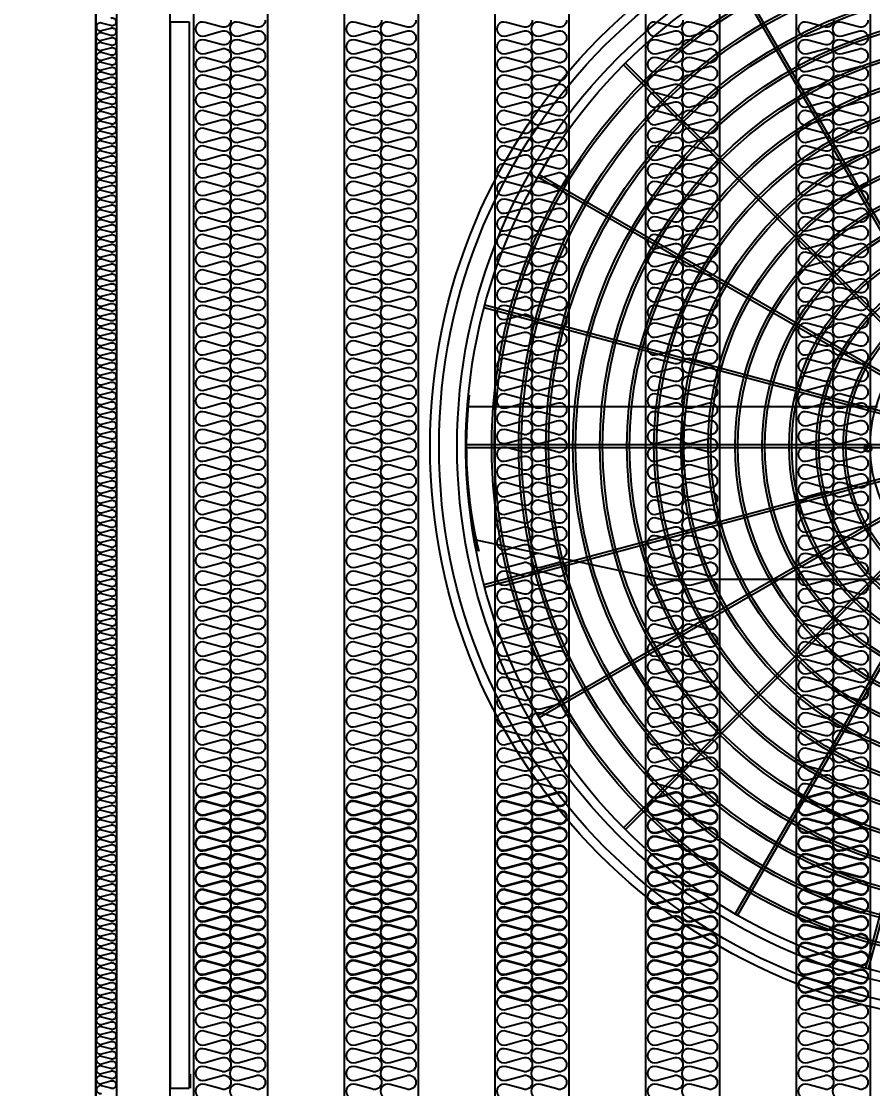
# Model space of a CAD drawing. Header units: millimetres. Extents: x 2113 to 34376, y 2901 to 25715.
# Drawn here: x 5467 to 7194, y 11337 to 13500 of the extents above; entities that cross this region are included whole.
import ezdxf

# ---------------------------------------------------------------- set-up
doc = ezdxf.new("R2010")
doc.units = ezdxf.units.MM
doc.linetypes.add('HIDDEN', pattern=[0.375, 0.25, -0.125])
for name, color, linetype in [('LINE', 7, 'Continuous'), ('SMS', 220, 'Continuous'), ('냉각탑', 4, 'Continuous'), ('냉각탑_dim', 1, 'Continuous')]:
    doc.layers.add(name, color=color, linetype=linetype)
doc.styles.add('HY울릉도L', font='')
doc.styles.get('HY울릉도L').set_extended_font_data('HY울릉도L')
doc.dimstyles.new('성지DIM', dxfattribs={"dimtxt": 3.5, "dimasz": 3, "dimexe": 1, "dimexo": 2.5, "dimgap": 2, "dimtad": 1, "dimdec": 0, "dimzin": 3, "dimdsep": 46, "dimtxsty": 'HY울릉도L', "dimblk": 'ARCHTICK', "dimcen": -2, "dimclrd": 256, "dimclre": 256, "dimclrt": 7, "dimadec": 0, "dimazin": 0, "dimtfac": 1, "dimtdec": 0, "dimtofl": 0, "dimtmove": 0, "dimatfit": 3, "dimfxl": 1, "dimtolj": 1, "dimtzin": 0, "dimlwe": -1, "dimarcsym": 0})

# ---------------------------------------------------------------- blocks, each defined once
blk = doc.blocks.new('_ArchTick')
at = {"color": 0, "linetype": 'ByBlock', "const_width": 0.15}
blk.add_lwpolyline([(-0.5, -0.5), (0.5, 0.5)], dxfattribs=at)
blk = doc.blocks.new('*D477')
at = {"layer": 'Defpoints', "color": 0, "transparency": 16777216}
for p in [(4961.3, 14466.8), (5618.5, 14466.8), (5618.5, 10866.8)]:
    blk.add_point(p, dxfattribs=at)
at = {"layer": '냉각탑_dim', "transparency": 16777216}
for p, q in [((5518.5, 14466.8), (4921.3, 14466.8)), ((5518.5, 10866.8), (4921.3, 10866.8))]:
    blk.add_line(p, q, dxfattribs=at)
at = {"layer": '냉각탑_dim', "lineweight": -2, "transparency": 16777216}
blk.add_line((4961.3, 10866.8), (4961.3, 14466.8), dxfattribs=at)
at = {"layer": '냉각탑_dim', "lineweight": -2, "transparency": 16777216, "xscale": 120, "yscale": 120, "zscale": 120}
for p, rotation in [((4961.3, 14466.8), 90), ((4961.3, 10866.8), 270)]:
    blk.add_blockref('_ArchTick', p, dxfattribs=dict(at, rotation=rotation))
at = {"layer": '냉각탑_dim', "color": 7, "transparency": 16777216, "insert": (4811.3, 12666.8), "char_height": 140, "attachment_point": 5, "rotation": 90, "style": 'HY울릉도L'}
blk.add_mtext('\\A1;3600', dxfattribs=at)
blk = doc.blocks.new('A$C1FB73ED1')
for p, q in [((1245.9, 1333), (677.4, 2317.7)), ((1251.1, 1336), (682.6, 2320.7)), ((1233.4, 1322.4), (429.4, 2126.4)), ((1237.6, 1326.6), (433.6, 2130.6)), ((1224, 1308.9), (239.3, 1877.4)), ((1227, 1314.1), (242.3, 1882.6)), ((1218.4, 1293.4), (120.1, 1587.7)), ((1220, 1299.2), (121.7, 1593.5)), ((1217.1, 1283), (80, 1283)), ((1217.1, 1277), (80, 1277)), ((1218.4, 1266.6), (120.1, 972.3)), ((1220, 1260.8), (121.7, 966.5)), ((1224, 1251.1), (239.3, 682.6)), ((1227, 1245.9), (242.3, 677.4)), ((1233.4, 1237.6), (429.4, 433.6)), ((1237.6, 1233.4), (433.6, 429.4)), ((1245.9, 1227), (677.4, 242.3)), ((1251.1, 1224), (682.6, 239.3)), ((1260.8, 1220), (966.5, 121.7)), ((1266.6, 1218.4), (972.3, 120.1))]:
    blk.add_line(p, q)
for radius in [1280, 1260, 1220, 1200]:
    blk.add_circle((1280, 1280), radius)
at = {"ltscale": 5}
for radius in [1143, 1137, 1083, 1077, 1023, 1017, 963, 957, 903, 897, 843, 837, 783, 777, 723, 717, 663, 657, 603, 597, 543, 537, 483, 477, 423, 417, 363, 357, 303]:
    blk.add_circle((1280, 1280), radius, dxfattribs=at)
at = {"layer": 'LINE', "color": 7}
for p, q in [((84.4, 1368.2), (993, 1368.2)), ((84.4, 1368.2), (993, 1368.2)), ((508.5, 985.2), (102.5, 1071.5)), ((508.5, 985.2), (1010, 985.2)), ((508.5, 985.2), (1010, 985.2))]:
    blk.add_line(p, q, dxfattribs=at)
blk.add_lwpolyline([(965.6, 1272.3), (972.1, 1268.5), (978.6, 1272.3), (978.6, 1279.8), (972.1, 1283.5), (965.6, 1279.8)], close=True, dxfattribs=at)
blk.add_lwpolyline([(965.6, 1272.3), (972.1, 1268.5), (978.6, 1272.3), (978.6, 1279.8), (972.1, 1283.5), (965.6, 1279.8)], close=True, dxfattribs=at)
blk.add_lwpolyline([(965.6, 1272.3), (972.1, 1268.5), (978.6, 1272.3), (978.6, 1279.8), (972.1, 1283.5), (965.6, 1279.8)], close=True, dxfattribs=at)
blk.add_lwpolyline([(965.6, 1272.3), (972.1, 1268.5), (978.6, 1272.3), (978.6, 1279.8), (972.1, 1283.5), (965.6, 1279.8)], close=True, dxfattribs=at)
blk.add_circle((972.1, 1276), 8.5, dxfattribs=at)
blk.add_circle((972.1, 1276), 8.5, dxfattribs=at)
blk.add_circle((972.1, 1276), 8.5, dxfattribs=at)
blk.add_circle((972.1, 1276), 8.5, dxfattribs=at)
for radius, start, end in [(1000, 173.5007, 193.4595), (998, 173.4876, 193.487)]:
    blk.add_arc((1078.5, 1280), radius, start, end, dxfattribs=at)
blk = doc.blocks.new('SP전면')
at = {"color": 7}
for p, q in [((31549.2, -80510.4), (31549.2, -83988.4)), ((31699.2, -80510.4), (31699.2, -83988.4))]:
    blk.add_line(p, q, dxfattribs=at)
at = {"layer": 'SMS', "color": 5}
for points in [[(31625.1, -81432.6, -0.524856), (31605.6, -81446.1), (31572.7, -81437.2, 1.449198), (31572.7, -81464), (31605.6, -81455.1, -0.524856), (31625.1, -81468.6, -0.524856), (31605.6, -81482), (31572.7, -81473.1, 1.449198), (31572.7, -81499.9), (31605.6, -81491, -0.524856), (31625.1, -81504.5, -0.524856), (31605.6, -81517.9), (31572.7, -81509, 1.449198), (31572.7, -81535.9), (31605.6, -81526.9, -0.524856), (31625.1, -81540.4, -0.524856), (31605.6, -81553.8), (31572.7, -81544.9, 1.449198), (31572.7, -81571.8), (31605.6, -81562.9, -0.524856), (31625.1, -81576.3, -0.524856), (31605.6, -81589.7), (31572.7, -81580.8, 1.449198), (31572.7, -81607.7), (31605.6, -81598.8, -0.524856), (31625.1, -81612.2, -0.524856), (31605.6, -81625.6), (31572.7, -81616.7, 1.449198), (31572.7, -81643.6), (31605.6, -81634.7, -0.524856), (31625.1, -81648.1, -0.524856), (31605.6, -81661.5), (31572.7, -81652.6, 1.449198), (31572.7, -81679.5), (31605.6, -81670.6, -0.524856), (31625.1, -81684, -0.524856), (31605.6, -81697.4), (31572.7, -81688.5, 1.449198), (31572.7, -81715.4), (31605.6, -81706.5, -0.524856), (31625.1, -81719.9, -0.524856), (31605.6, -81733.4), (31572.7, -81724.5, 1.449198), (31572.7, -81751.3), (31605.6, -81742.4, -0.524856), (31625.1, -81755.8, -0.524856), (31605.6, -81769.3), (31572.7, -81760.4, 1.449198), (31572.7, -81787.2), (31605.6, -81778.3, -0.524856), (31625.1, -81791.7, -0.524856), (31605.6, -81805.2), (31572.7, -81796.3, 1.449198), (31572.7, -81823.1), (31605.6, -81814.2, -0.524856), (31625.1, -81827.7, -0.524856), (31605.6, -81841.1), (31572.7, -81832.2, 1.449198), (31572.7, -81859), (31605.6, -81850.1, -0.524856), (31625.1, -81863.6, -0.524856), (31605.6, -81877), (31572.7, -81868.1, 1.449198), (31572.7, -81895), (31605.6, -81886, -0.524856), (31625.1, -81899.5, -0.524856), (31605.6, -81912.9), (31572.7, -81904, 1.449198), (31572.7, -81930.9), (31605.6, -81922, -0.524856), (31625.1, -81935.4, -0.524856), (31605.6, -81948.8), (31572.7, -81939.9, 1.449198), (31572.7, -81966.8), (31605.6, -81957.9, -0.524856), (31625.1, -81971.3, -0.524856), (31605.6, -81984.7), (31572.7, -81975.8, 1.449198), (31572.7, -82002.7), (31605.6, -81993.8, -0.524856), (31625.1, -82007.2, -0.524856), (31605.6, -82020.6), (31572.7, -82011.7, 1.449198), (31572.7, -82038.6), (31605.6, -82029.7, -0.524856), (31625.1, -82043.1, -0.524856), (31605.6, -82056.5), (31572.7, -82047.6, 1.449198), (31572.7, -82074.5), (31605.6, -82065.6, -0.524856), (31625.1, -82079, -0.524856), (31605.6, -82092.5), (31572.7, -82083.6, 1.449198), (31572.7, -82110.4), (31605.6, -82101.5, -0.524856), (31625.1, -82114.9, -0.524856), (31605.6, -82128.4), (31572.7, -82119.5, 1.449198), (31572.7, -82146.3), (31605.6, -82137.4, -0.524856), (31625.1, -82150.8, -0.524856), (31605.6, -82164.3), (31572.7, -82155.4, 1.449198), (31572.7, -82182.2), (31605.6, -82173.3, -0.524856), (31625.1, -82186.8, -0.524856), (31605.6, -82200.2), (31572.7, -82191.3, 1.449198), (31572.7, -82218.1), (31605.6, -82209.2, -0.524856), (31625.1, -82222.7, -0.524856), (31605.6, -82236.1), (31572.7, -82227.2, 1.449198), (31572.7, -82254.1), (31605.6, -82245.1, -0.524856), (31625.1, -82258.6, -0.524856), (31605.6, -82272), (31572.7, -82263.1, 1.449198), (31572.7, -82290), (31605.6, -82281.1, -0.524856), (31625.1, -82294.5, -0.524856), (31605.6, -82307.9), (31572.7, -82299, 1.449198), (31572.7, -82325.9), (31605.6, -82317, -0.524856), (31625.1, -82330.4, -0.524856), (31605.6, -82343.8), (31572.7, -82334.9, 1.449198), (31572.7, -82361.8), (31605.6, -82352.9, -0.524856), (31625.1, -82366.3, -0.417249), (31610.6, -82380.7)], [(31694.7, -81432.6, -0.524856), (31675.2, -81446.1), (31642.3, -81437.2, 1.449198), (31642.3, -81464), (31675.2, -81455.1, -0.524856), (31694.7, -81468.6, -0.524856), (31675.2, -81482), (31642.3, -81473.1, 1.449198), (31642.3, -81499.9), (31675.2, -81491, -0.524856), (31694.7, -81504.5, -0.524856), (31675.2, -81517.9), (31642.3, -81509, 1.449198), (31642.3, -81535.9), (31675.2, -81526.9, -0.524856), (31694.7, -81540.4, -0.524856), (31675.2, -81553.8), (31642.3, -81544.9, 1.449198), (31642.3, -81571.8), (31675.2, -81562.9, -0.524856), (31694.7, -81576.3, -0.524856), (31675.2, -81589.7), (31642.3, -81580.8, 1.449198), (31642.3, -81607.7), (31675.2, -81598.8, -0.524856), (31694.7, -81612.2, -0.524856), (31675.2, -81625.6), (31642.3, -81616.7, 1.449198), (31642.3, -81643.6), (31675.2, -81634.7, -0.524856), (31694.7, -81648.1, -0.524856), (31675.2, -81661.5), (31642.3, -81652.6, 1.449198), (31642.3, -81679.5), (31675.2, -81670.6, -0.524856), (31694.7, -81684, -0.524856), (31675.2, -81697.4), (31642.3, -81688.5, 1.449198), (31642.3, -81715.4), (31675.2, -81706.5, -0.524856), (31694.7, -81719.9, -0.524856), (31675.2, -81733.4), (31642.3, -81724.5, 1.449198), (31642.3, -81751.3), (31675.2, -81742.4, -0.524856), (31694.7, -81755.8, -0.524856), (31675.2, -81769.3), (31642.3, -81760.4, 1.449198), (31642.3, -81787.2), (31675.2, -81778.3, -0.524856), (31694.7, -81791.7, -0.524856), (31675.2, -81805.2), (31642.3, -81796.3, 1.449198), (31642.3, -81823.1), (31675.2, -81814.2, -0.524856), (31694.7, -81827.7, -0.524856), (31675.2, -81841.1), (31642.3, -81832.2, 1.449198), (31642.3, -81859), (31675.2, -81850.1, -0.524856), (31694.7, -81863.6, -0.524856), (31675.2, -81877), (31642.3, -81868.1, 1.449198), (31642.3, -81895), (31675.2, -81886, -0.524856), (31694.7, -81899.5, -0.524856), (31675.2, -81912.9), (31642.3, -81904, 1.449198), (31642.3, -81930.9), (31675.2, -81922, -0.524856), (31694.7, -81935.4, -0.524856), (31675.2, -81948.8), (31642.3, -81939.9, 1.449198), (31642.3, -81966.8), (31675.2, -81957.9, -0.524856), (31694.7, -81971.3, -0.524856), (31675.2, -81984.7), (31642.3, -81975.8, 1.449198), (31642.3, -82002.7), (31675.2, -81993.8, -0.524856), (31694.7, -82007.2, -0.524856), (31675.2, -82020.6), (31642.3, -82011.7, 1.449198), (31642.3, -82038.6), (31675.2, -82029.7, -0.524856), (31694.7, -82043.1, -0.524856), (31675.2, -82056.5), (31642.3, -82047.6, 1.449198), (31642.3, -82074.5), (31675.2, -82065.6, -0.524856), (31694.7, -82079, -0.524856), (31675.2, -82092.5), (31642.3, -82083.6, 1.449198), (31642.3, -82110.4), (31675.2, -82101.5, -0.524856), (31694.7, -82114.9, -0.524856), (31675.2, -82128.4), (31642.3, -82119.5, 1.449198), (31642.3, -82146.3), (31675.2, -82137.4, -0.524856), (31694.7, -82150.8, -0.524856), (31675.2, -82164.3), (31642.3, -82155.4, 1.449198), (31642.3, -82182.2), (31675.2, -82173.3, -0.524856), (31694.7, -82186.8, -0.524856), (31675.2, -82200.2), (31642.3, -82191.3, 1.449198), (31642.3, -82218.1), (31675.2, -82209.2, -0.524856), (31694.7, -82222.7, -0.524856), (31675.2, -82236.1), (31642.3, -82227.2, 1.449198), (31642.3, -82254.1), (31675.2, -82245.1, -0.524856), (31694.7, -82258.6, -0.524856), (31675.2, -82272), (31642.3, -82263.1, 1.449198), (31642.3, -82290), (31675.2, -82281.1, -0.524856), (31694.7, -82294.5, -0.524856), (31675.2, -82307.9), (31642.3, -82299, 1.449198), (31642.3, -82325.9), (31675.2, -82317, -0.524856), (31694.7, -82330.4, -0.524856), (31675.2, -82343.8), (31642.3, -82334.9, 1.449198), (31642.3, -82361.8), (31675.2, -82352.9, -0.524856), (31694.7, -82366.3, -0.417249), (31680.2, -82380.7)], [(31553.7, -82351.9, 0.446849), (31572.7, -82361.8), (31605.6, -82352.9, -0.524856), (31625.1, -82366.3, -0.524856), (31605.6, -82379.7), (31572.7, -82370.8, 1.449198), (31572.7, -82397.7), (31605.6, -82388.8, -0.524856), (31625.1, -82402.2, -0.524856), (31605.6, -82415.6), (31572.7, -82406.7, 1.449198), (31572.7, -82433.6), (31605.6, -82424.7, -0.524856), (31625.1, -82438.1, -0.524856), (31605.6, -82451.6), (31572.7, -82442.7, 1.449198), (31572.7, -82469.5), (31605.6, -82460.6, -0.524856), (31625.1, -82474, -0.524856), (31605.6, -82487.5), (31572.7, -82478.6, 1.449198), (31572.7, -82505.4), (31605.6, -82496.5, -0.524856), (31625.1, -82509.9, -0.524856), (31605.6, -82523.4), (31572.7, -82514.5, 1.449198), (31572.7, -82541.3), (31605.6, -82532.4, -0.524856), (31625.1, -82545.9, -0.524856), (31605.6, -82559.3), (31572.7, -82550.4, 1.449198), (31572.7, -82577.2), (31605.6, -82568.3, -0.524856), (31625.1, -82581.8, -0.524856), (31605.6, -82595.2), (31572.7, -82586.3, 1.449198), (31572.7, -82613.2), (31605.6, -82604.2, -0.524856), (31625.1, -82617.7, -0.524856), (31605.6, -82631.1), (31572.7, -82622.2, 1.449198), (31572.7, -82649.1), (31605.6, -82640.2, -0.524856), (31625.1, -82653.6, -0.524856), (31605.6, -82667), (31572.7, -82658.1, 1.449198), (31572.7, -82685), (31605.6, -82676.1, -0.524856), (31625.1, -82689.5, -0.524856), (31605.6, -82702.9), (31572.7, -82694, 1.449198), (31572.7, -82720.9), (31605.6, -82712, -0.524856), (31625.1, -82725.4, -0.524856), (31605.6, -82738.8), (31572.7, -82729.9, 1.449198), (31572.7, -82756.8), (31605.6, -82747.9, -0.524856), (31625.1, -82761.3, -0.524856), (31605.6, -82774.7), (31572.7, -82765.8, 1.449198), (31572.7, -82792.7), (31605.6, -82783.8, -0.524856), (31625.1, -82797.2, -0.524856), (31605.6, -82810.7), (31572.7, -82801.8, 1.449198), (31572.7, -82828.6), (31605.6, -82819.7, -0.524856), (31625.1, -82833.1, -0.524856), (31605.6, -82846.6), (31572.7, -82837.7, 1.449198), (31572.7, -82864.5), (31605.6, -82855.6, -0.524856), (31625.1, -82869, -0.524856), (31605.6, -82882.5), (31572.7, -82873.6, 1.449198), (31572.7, -82900.4), (31605.6, -82891.5, -0.524856), (31625.1, -82905, -0.524856), (31605.6, -82918.4), (31572.7, -82909.5, 1.449198), (31572.7, -82936.3), (31605.6, -82927.4, -0.524856), (31625.1, -82940.9, -0.524856), (31605.6, -82954.3), (31572.7, -82945.4, 1.449198), (31572.7, -82972.3), (31605.6, -82963.3, -0.524856), (31625.1, -82976.8, -0.524856), (31605.6, -82990.2), (31572.7, -82981.3, 1.449198), (31572.7, -83008.2), (31605.6, -82999.3, -0.524856), (31625.1, -83012.7, -0.524856), (31605.6, -83026.1), (31572.7, -83017.2, 1.449198), (31572.7, -83044.1), (31605.6, -83035.2, -0.524856), (31625.1, -83048.6, -0.524856), (31605.6, -83062), (31572.7, -83053.1, 1.449198), (31572.7, -83080), (31605.6, -83071.1, -0.524856), (31625.1, -83084.5, -0.524856), (31605.6, -83097.9), (31572.7, -83089, 1.449198), (31572.7, -83115.9), (31605.6, -83107, -0.524856), (31625.1, -83120.4, -0.524856), (31605.6, -83133.8), (31572.7, -83124.9, 1.449198), (31572.7, -83151.8), (31605.6, -83142.9, -0.524856), (31625.1, -83156.3, -0.524856), (31605.6, -83169.8), (31572.7, -83160.9, 1.449198), (31572.7, -83187.7), (31605.6, -83178.8, -0.524856), (31625.1, -83192.2, -0.524856), (31605.6, -83205.7), (31572.7, -83196.8, 1.449198), (31572.7, -83223.6), (31605.6, -83214.7, -0.524856), (31625.1, -83228.1, -0.524856), (31605.6, -83241.6), (31572.7, -83232.7, 1.449198), (31572.7, -83259.5), (31605.6, -83250.6, -0.524856), (31625.1, -83264.1, -0.524856), (31605.6, -83277.5), (31572.7, -83268.6, 1.449198), (31572.7, -83295.4), (31605.6, -83286.5, -0.524856), (31625.1, -83300, -0.524856), (31605.6, -83313.4), (31572.7, -83304.5, 1.449198), (31572.7, -83331.4), (31605.6, -83322.4, -0.524856), (31625.1, -83335.9, -0.524856), (31605.6, -83349.3), (31572.7, -83340.4, 1.449198), (31572.7, -83367.3), (31605.6, -83358.4, -0.524856), (31625.1, -83371.8, -0.524856), (31605.6, -83385.2), (31572.7, -83376.3, 0.440524), (31553.8, -83385.9, 0.440524)], [(31623.3, -82351.9, 0.446849), (31642.3, -82361.8), (31675.2, -82352.9, -0.524856), (31694.7, -82366.3, -0.524856), (31675.2, -82379.7), (31642.3, -82370.8, 1.449198), (31642.3, -82397.7), (31675.2, -82388.8, -0.524856), (31694.7, -82402.2, -0.524856), (31675.2, -82415.6), (31642.3, -82406.7, 1.449198), (31642.3, -82433.6), (31675.2, -82424.7, -0.524856), (31694.7, -82438.1, -0.524856), (31675.2, -82451.6), (31642.3, -82442.7, 1.449198), (31642.3, -82469.5), (31675.2, -82460.6, -0.524856), (31694.7, -82474, -0.524856), (31675.2, -82487.5), (31642.3, -82478.6, 1.449198), (31642.3, -82505.4), (31675.2, -82496.5, -0.524856), (31694.7, -82509.9, -0.524856), (31675.2, -82523.4), (31642.3, -82514.5, 1.449198), (31642.3, -82541.3), (31675.2, -82532.4, -0.524856), (31694.7, -82545.9, -0.524856), (31675.2, -82559.3), (31642.3, -82550.4, 1.449198), (31642.3, -82577.2), (31675.2, -82568.3, -0.524856), (31694.7, -82581.8, -0.524856), (31675.2, -82595.2), (31642.3, -82586.3, 1.449198), (31642.3, -82613.2), (31675.2, -82604.2, -0.524856), (31694.7, -82617.7, -0.524856), (31675.2, -82631.1), (31642.3, -82622.2, 1.449198), (31642.3, -82649.1), (31675.2, -82640.2, -0.524856), (31694.7, -82653.6, -0.524856), (31675.2, -82667), (31642.3, -82658.1, 1.449198), (31642.3, -82685), (31675.2, -82676.1, -0.524856), (31694.7, -82689.5, -0.524856), (31675.2, -82702.9), (31642.3, -82694, 1.449198), (31642.3, -82720.9), (31675.2, -82712, -0.524856), (31694.7, -82725.4, -0.524856), (31675.2, -82738.8), (31642.3, -82729.9, 1.449198), (31642.3, -82756.8), (31675.2, -82747.9, -0.524856), (31694.7, -82761.3, -0.524856), (31675.2, -82774.7), (31642.3, -82765.8, 1.449198), (31642.3, -82792.7), (31675.2, -82783.8, -0.524856), (31694.7, -82797.2, -0.524856), (31675.2, -82810.7), (31642.3, -82801.8, 1.449198), (31642.3, -82828.6), (31675.2, -82819.7, -0.524856), (31694.7, -82833.1, -0.524856), (31675.2, -82846.6), (31642.3, -82837.7, 1.449198), (31642.3, -82864.5), (31675.2, -82855.6, -0.524856), (31694.7, -82869, -0.524856), (31675.2, -82882.5), (31642.3, -82873.6, 1.449198), (31642.3, -82900.4), (31675.2, -82891.5, -0.524856), (31694.7, -82905, -0.524856), (31675.2, -82918.4), (31642.3, -82909.5, 1.449198), (31642.3, -82936.3), (31675.2, -82927.4, -0.524856), (31694.7, -82940.9, -0.524856), (31675.2, -82954.3), (31642.3, -82945.4, 1.449198), (31642.3, -82972.3), (31675.2, -82963.3, -0.524856), (31694.7, -82976.8, -0.524856), (31675.2, -82990.2), (31642.3, -82981.3, 1.449198), (31642.3, -83008.2), (31675.2, -82999.3, -0.524856), (31694.7, -83012.7, -0.524856), (31675.2, -83026.1), (31642.3, -83017.2, 1.449198), (31642.3, -83044.1), (31675.2, -83035.2, -0.524856), (31694.7, -83048.6, -0.524856), (31675.2, -83062), (31642.3, -83053.1, 1.449198), (31642.3, -83080), (31675.2, -83071.1, -0.524856), (31694.7, -83084.5, -0.524856), (31675.2, -83097.9), (31642.3, -83089, 1.449198), (31642.3, -83115.9), (31675.2, -83107, -0.524856), (31694.7, -83120.4, -0.524856), (31675.2, -83133.8), (31642.3, -83124.9, 1.449198), (31642.3, -83151.8), (31675.2, -83142.9, -0.524856), (31694.7, -83156.3, -0.524856), (31675.2, -83169.8), (31642.3, -83160.9, 1.449198), (31642.3, -83187.7), (31675.2, -83178.8, -0.524856), (31694.7, -83192.2, -0.524856), (31675.2, -83205.7), (31642.3, -83196.8, 1.449198), (31642.3, -83223.6), (31675.2, -83214.7, -0.524856), (31694.7, -83228.1, -0.524856), (31675.2, -83241.6), (31642.3, -83232.7, 1.449198), (31642.3, -83259.5), (31675.2, -83250.6, -0.524856), (31694.7, -83264.1, -0.524856), (31675.2, -83277.5), (31642.3, -83268.6, 1.449198), (31642.3, -83295.4), (31675.2, -83286.5, -0.524856), (31694.7, -83300, -0.524856), (31675.2, -83313.4), (31642.3, -83304.5, 1.449198), (31642.3, -83331.4), (31675.2, -83322.4, -0.524856), (31694.7, -83335.9, -0.524856), (31675.2, -83349.3), (31642.3, -83340.4, 1.449198), (31642.3, -83367.3), (31675.2, -83358.4, -0.524856), (31694.7, -83371.8, -0.524856), (31675.2, -83385.2), (31642.3, -83376.3, 0.440524), (31623.4, -83385.9, 0.440524)], [(31553.7, -82996.9, 0.446849), (31572.7, -83006.8), (31605.6, -82997.9, -0.524856), (31625.1, -83011.3, -0.524856), (31605.6, -83024.7), (31572.7, -83015.8, 1.449198), (31572.7, -83042.7), (31605.6, -83033.8, -0.524856), (31625.1, -83047.2, -0.524856), (31605.6, -83060.6), (31572.7, -83051.7, 1.449198), (31572.7, -83078.6), (31605.6, -83069.7, -0.524856), (31625.1, -83083.1, -0.524856), (31605.6, -83096.6), (31572.7, -83087.7, 1.449198), (31572.7, -83114.5), (31605.6, -83105.6, -0.524856), (31625.1, -83119, -0.524856), (31605.6, -83132.5), (31572.7, -83123.6, 1.449198), (31572.7, -83150.4), (31605.6, -83141.5, -0.524856), (31625.1, -83154.9, -0.524856), (31605.6, -83168.4), (31572.7, -83159.5, 1.449198), (31572.7, -83186.3), (31605.6, -83177.4, -0.524856), (31625.1, -83190.9, -0.524856), (31605.6, -83204.3), (31572.7, -83195.4, 1.449198), (31572.7, -83222.2), (31605.6, -83213.3, -0.524856), (31625.1, -83226.8, -0.524856), (31605.6, -83240.2), (31572.7, -83231.3, 1.449198), (31572.7, -83258.2), (31605.6, -83249.2, -0.524856), (31625.1, -83262.7, -0.524856), (31605.6, -83276.1), (31572.7, -83267.2, 1.449198), (31572.7, -83294.1), (31605.6, -83285.2, -0.524856), (31625.1, -83298.6, -0.524856), (31605.6, -83312), (31572.7, -83303.1, 1.449198), (31572.7, -83330), (31605.6, -83321.1, -0.524856), (31625.1, -83334.5, -0.524856), (31605.6, -83347.9), (31572.7, -83339, 1.449198), (31572.7, -83365.9), (31605.6, -83357, -0.524856), (31625.1, -83370.4, -0.524856), (31605.6, -83383.8), (31572.7, -83374.9, 1.449198), (31572.7, -83401.8), (31605.6, -83392.9, -0.524856), (31625.1, -83406.3, -0.524856), (31605.6, -83419.7), (31572.7, -83410.8, 1.449198), (31572.7, -83437.7), (31605.6, -83428.8, -0.524856), (31625.1, -83442.2, -0.524856), (31605.6, -83455.7), (31572.7, -83446.8, 1.449198), (31572.7, -83473.6), (31605.6, -83464.7, -0.524856), (31625.1, -83478.1, -0.524856), (31605.6, -83491.6), (31572.7, -83482.7, 1.449198), (31572.7, -83509.5), (31605.6, -83500.6, -0.524856), (31625.1, -83514, -0.524856), (31605.6, -83527.5), (31572.7, -83518.6, 1.449198), (31572.7, -83545.4), (31605.6, -83536.5, -0.524856), (31625.1, -83550, -0.524856), (31605.6, -83563.4), (31572.7, -83554.5, 1.449198), (31572.7, -83581.3), (31605.6, -83572.4, -0.524856), (31625.1, -83585.9, -0.524856), (31605.6, -83599.3), (31572.7, -83590.4, 1.449198), (31572.7, -83617.3)], [(31623.3, -82996.9, 0.446849), (31642.3, -83006.8), (31675.2, -82997.9, -0.524856), (31694.7, -83011.3, -0.524856), (31675.2, -83024.7), (31642.3, -83015.8, 1.449198), (31642.3, -83042.7), (31675.2, -83033.8, -0.524856), (31694.7, -83047.2, -0.524856), (31675.2, -83060.6), (31642.3, -83051.7, 1.449198), (31642.3, -83078.6), (31675.2, -83069.7, -0.524856), (31694.7, -83083.1, -0.524856), (31675.2, -83096.6), (31642.3, -83087.7, 1.449198), (31642.3, -83114.5), (31675.2, -83105.6, -0.524856), (31694.7, -83119, -0.524856), (31675.2, -83132.5), (31642.3, -83123.6, 1.449198), (31642.3, -83150.4), (31675.2, -83141.5, -0.524856), (31694.7, -83154.9, -0.524856), (31675.2, -83168.4), (31642.3, -83159.5, 1.449198), (31642.3, -83186.3), (31675.2, -83177.4, -0.524856), (31694.7, -83190.9, -0.524856), (31675.2, -83204.3), (31642.3, -83195.4, 1.449198), (31642.3, -83222.2), (31675.2, -83213.3, -0.524856), (31694.7, -83226.8, -0.524856), (31675.2, -83240.2), (31642.3, -83231.3, 1.449198), (31642.3, -83258.2), (31675.2, -83249.2, -0.524856), (31694.7, -83262.7, -0.524856), (31675.2, -83276.1), (31642.3, -83267.2, 1.449198), (31642.3, -83294.1), (31675.2, -83285.2, -0.524856), (31694.7, -83298.6, -0.524856), (31675.2, -83312), (31642.3, -83303.1, 1.449198), (31642.3, -83330), (31675.2, -83321.1, -0.524856), (31694.7, -83334.5, -0.524856), (31675.2, -83347.9), (31642.3, -83339, 1.449198), (31642.3, -83365.9), (31675.2, -83357, -0.524856), (31694.7, -83370.4, -0.524856), (31675.2, -83383.8), (31642.3, -83374.9, 1.449198), (31642.3, -83401.8), (31675.2, -83392.9, -0.524856), (31694.7, -83406.3, -0.524856), (31675.2, -83419.7), (31642.3, -83410.8, 1.449198), (31642.3, -83437.7), (31675.2, -83428.8, -0.524856), (31694.7, -83442.2, -0.524856), (31675.2, -83455.7), (31642.3, -83446.8, 1.449198), (31642.3, -83473.6), (31675.2, -83464.7, -0.524856), (31694.7, -83478.1, -0.524856), (31675.2, -83491.6), (31642.3, -83482.7, 1.449198), (31642.3, -83509.5), (31675.2, -83500.6, -0.524856), (31694.7, -83514, -0.524856), (31675.2, -83527.5), (31642.3, -83518.6, 1.449198), (31642.3, -83545.4), (31675.2, -83536.5, -0.524856), (31694.7, -83550, -0.524856), (31675.2, -83563.4), (31642.3, -83554.5, 1.449198), (31642.3, -83581.3), (31675.2, -83572.4, -0.524856), (31694.7, -83585.9, -0.524856), (31675.2, -83599.3), (31642.3, -83590.4, 1.449198), (31642.3, -83617.3)], [(31572.7, -83376.3, 1.449198), (31572.7, -83403.2), (31605.6, -83394.3, -0.524856), (31625.1, -83407.7, -0.524856), (31605.6, -83421.1), (31572.7, -83412.2, 0.54148), (31553.3, -83426.4, 0.54148)], [(31642.3, -83376.3, 1.449198), (31642.3, -83403.2), (31675.2, -83394.3, -0.524856), (31694.7, -83407.7, -0.524856), (31675.2, -83421.1), (31642.3, -83412.2, 0.54148), (31622.9, -83426.4, 0.54148)]]:
    blk.add_lwpolyline(points, format="xyb", dxfattribs=at)
blk = doc.blocks.new('3')
for p, q in [((5618.5, 14466.8), (5618.5, 10866.8)), ((5769.4, 13499.3), (5769.4, 11337.5)), ((5769.4, 13499.3), (5807.9, 13499.3)), ((5807.9, 13499.3), (5807.9, 11337.5)), ((5809.8, 11365.6), (5809.8, 11337.5)), ((5769.4, 11337.5), (5807.9, 11337.5))]:
    blk.add_line(p, q)
at = {"color": 7}
for p, q in [((5618.5, 14466.8), (5618.5, 10866.8)), ((5660.5, 14466.8), (5660.5, 10946.8))]:
    blk.add_line(p, q, dxfattribs=at)
at = {"ltscale": 500, "elevation": 0}
blk.add_lwpolyline([(5618.5, 14466.8), (9218.3, 14466.8), (9218.3, 10866.8), (5618.5, 10866.8)], close=True, dxfattribs=at)
at = {"layer": 'SMS', "color": 5, "elevation": 0}
for points in [[(5648.6, 13506.7, -0.524856), (5659.4, 13499.2, -0.524856), (5648.6, 13491.8), (5630.3, 13496.7, 1.449198), (5630.3, 13481.8), (5648.6, 13486.7, -0.524856), (5659.4, 13479.3, -0.524856), (5648.6, 13471.8), (5630.3, 13476.8, 1.449198), (5630.3, 13461.8), (5648.6, 13466.8, -0.524856), (5659.4, 13459.3, -0.524856), (5648.6, 13451.9), (5630.3, 13456.8, 1.449198), (5630.3, 13441.9), (5648.6, 13446.8, -0.524856), (5659.4, 13439.4, -0.524856), (5648.6, 13431.9), (5630.3, 13436.9, 1.449198), (5630.3, 13421.9), (5648.6, 13426.9, -0.524856), (5659.4, 13419.4, -0.524856), (5648.6, 13412), (5630.3, 13416.9, 1.449198), (5630.3, 13402), (5648.6, 13406.9, -0.524856), (5659.4, 13399.5, -0.524856), (5648.6, 13392), (5630.3, 13397, 1.449198), (5630.3, 13382), (5648.6, 13387, -0.524856), (5659.4, 13379.5, -0.524856), (5648.6, 13372.1), (5630.3, 13377, 1.449198), (5630.3, 13362.1), (5648.6, 13367, -0.524856), (5659.4, 13359.6, -0.524856), (5648.6, 13352.1), (5630.3, 13357.1, 1.449198), (5630.3, 13342.1), (5648.6, 13347.1, -0.524856), (5659.4, 13339.6, -0.524856), (5648.6, 13332.2), (5630.3, 13337.1, 1.449198), (5630.3, 13322.2), (5648.6, 13327.1, -0.524856), (5659.4, 13319.7, -0.524856), (5648.6, 13312.2), (5630.3, 13317.2, 1.449198), (5630.3, 13302.2), (5648.6, 13307.2, -0.524856), (5659.4, 13299.7, -0.417249), (5651.3, 13291.7)], [(5619.7, 13307.7, 0.446849), (5630.3, 13302.2), (5648.6, 13307.2, -0.524856), (5659.4, 13299.7, -0.524856), (5648.6, 13292.3), (5630.3, 13297.2, 1.449198), (5630.3, 13282.3), (5648.6, 13287.2, -0.524856), (5659.4, 13279.8, -0.524856), (5648.6, 13272.3), (5630.3, 13277.3, 1.449198), (5630.3, 13262.3), (5648.6, 13267.3, -0.524856), (5659.4, 13259.8, -0.524856), (5648.6, 13252.4), (5630.3, 13257.3, 1.449198), (5630.3, 13242.4), (5648.6, 13247.3, -0.524856), (5659.4, 13239.9, -0.524856), (5648.6, 13232.4), (5630.3, 13237.4, 1.449198), (5630.3, 13222.4), (5648.6, 13227.4, -0.524856), (5659.4, 13219.9, -0.524856), (5648.6, 13212.5), (5630.3, 13217.4, 1.449198), (5630.3, 13202.5), (5648.6, 13207.4, -0.524856), (5659.4, 13200, -0.524856), (5648.6, 13192.5), (5630.3, 13197.5, 1.449198), (5630.3, 13182.5), (5648.6, 13187.5, -0.524856), (5659.4, 13180, -0.524856), (5648.6, 13172.6), (5630.3, 13177.5, 1.449198), (5630.3, 13162.6), (5648.6, 13167.5, -0.524856), (5659.4, 13160.1, -0.524856), (5648.6, 13152.6), (5630.3, 13157.6, 1.449198), (5630.3, 13142.6), (5648.6, 13147.6, -0.524856), (5659.4, 13140.1, -0.524856), (5648.6, 13132.7), (5630.3, 13137.6, 1.449198), (5630.3, 13122.7), (5648.6, 13127.6, -0.524856), (5659.4, 13120.2, -0.524856), (5648.6, 13112.7), (5630.3, 13117.7, 1.449198), (5630.3, 13102.7), (5648.6, 13107.7, -0.524856), (5659.4, 13100.2, -0.524856), (5648.6, 13092.8), (5630.3, 13097.7, 1.449198), (5630.3, 13082.8), (5648.6, 13087.7, -0.524856), (5659.4, 13080.3, -0.524856), (5648.6, 13072.8), (5630.3, 13077.8, 1.449198), (5630.3, 13062.8), (5648.6, 13067.8, -0.524856), (5659.4, 13060.3, -0.524856), (5648.6, 13052.9), (5630.3, 13057.8, 1.449198), (5630.3, 13042.9), (5648.6, 13047.8, -0.524856), (5659.4, 13040.4, -0.524856), (5648.6, 13032.9), (5630.3, 13037.9, 1.449198), (5630.3, 13022.9), (5648.6, 13027.9, -0.524856), (5659.4, 13020.4, -0.524856), (5648.6, 13013), (5630.3, 13017.9, 1.449198), (5630.3, 13003), (5648.6, 13007.9, -0.524856), (5659.4, 13000.5, -0.524856), (5648.6, 12993), (5630.3, 12998, 1.449198), (5630.3, 12983), (5648.6, 12988, -0.524856), (5659.4, 12980.5, -0.524856), (5648.6, 12973.1), (5630.3, 12978, 1.449198), (5630.3, 12963.1), (5648.6, 12968, -0.524856), (5659.4, 12960.6, -0.524856), (5648.6, 12953.1), (5630.3, 12958.1, 1.449198), (5630.3, 12943.1), (5648.6, 12948.1, -0.524856), (5659.4, 12940.6, -0.524856), (5648.6, 12933.2), (5630.3, 12938.1, 1.449198), (5630.3, 12923.2), (5648.6, 12928.1, -0.524856), (5659.4, 12920.7, -0.524856), (5648.6, 12913.2), (5630.3, 12918.2, 1.449198), (5630.3, 12903.2), (5648.6, 12908.2, -0.524856), (5659.4, 12900.7, -0.524856), (5648.6, 12893.3), (5630.3, 12898.2, 1.449198), (5630.3, 12883.3), (5648.6, 12888.2, -0.524856), (5659.4, 12880.8, -0.524856), (5648.6, 12873.3), (5630.3, 12878.3, 1.449198), (5630.3, 12863.3), (5648.6, 12868.3, -0.524856), (5659.4, 12860.8, -0.524856), (5648.6, 12853.4), (5630.3, 12858.3, 1.449198), (5630.3, 12843.4), (5648.6, 12848.3, -0.524856), (5659.4, 12840.9, -0.524856), (5648.6, 12833.4), (5630.3, 12838.4, 1.449198), (5630.3, 12823.4), (5648.6, 12828.4, -0.524856), (5659.4, 12820.9, -0.524856), (5648.6, 12813.5), (5630.3, 12818.4, 1.449198), (5630.3, 12803.5), (5648.6, 12808.4, -0.524856), (5659.4, 12801, -0.524856), (5648.6, 12793.5), (5630.3, 12798.5, 1.449198), (5630.3, 12783.5), (5648.6, 12788.5, -0.524856), (5659.4, 12781, -0.524856), (5648.6, 12773.6), (5630.3, 12778.5, 1.449198), (5630.3, 12763.6), (5648.6, 12768.5, -0.524856), (5659.4, 12761.1, -0.524856), (5648.6, 12753.6), (5630.3, 12758.6, 1.449198), (5630.3, 12743.6), (5648.6, 12748.6, -0.524856), (5659.4, 12741.1, -0.524856), (5648.6, 12733.7), (5630.3, 12738.6, 1.449198), (5630.3, 12723.7), (5648.6, 12728.6, -0.524856), (5659.4, 12721.2, -0.417249), (5651.3, 12713.2)], [(5619.7, 12729.2, 0.446849), (5630.3, 12723.7), (5648.6, 12728.6, -0.524856), (5659.4, 12721.2, -0.524856), (5648.6, 12713.7), (5630.3, 12718.7, 1.449198), (5630.3, 12703.7), (5648.6, 12708.7, -0.524856), (5659.4, 12701.2, -0.524856), (5648.6, 12693.8), (5630.3, 12698.7, 1.449198), (5630.3, 12683.8), (5648.6, 12688.7, -0.524856), (5659.4, 12681.3, -0.524856), (5648.6, 12673.8), (5630.3, 12678.8, 1.449198), (5630.3, 12663.8), (5648.6, 12668.8, -0.524856), (5659.4, 12661.3, -0.524856), (5648.6, 12653.9), (5630.3, 12658.8, 1.449198), (5630.3, 12643.9), (5648.6, 12648.8, -0.524856), (5659.4, 12641.4, -0.524856), (5648.6, 12633.9), (5630.3, 12638.9, 1.449198), (5630.3, 12623.9), (5648.6, 12628.9, -0.524856), (5659.4, 12621.4, -0.524856), (5648.6, 12614), (5630.3, 12618.9, 1.449198), (5630.3, 12604), (5648.6, 12608.9, -0.524856), (5659.4, 12601.5, -0.524856), (5648.6, 12594), (5630.3, 12599, 1.449198), (5630.3, 12584), (5648.6, 12589, -0.524856), (5659.4, 12581.5, -0.524856), (5648.6, 12574.1), (5630.3, 12579, 1.449198), (5630.3, 12564.1), (5648.6, 12569, -0.524856), (5659.4, 12561.6, -0.524856), (5648.6, 12554.1), (5630.3, 12559.1, 1.449198), (5630.3, 12544.1), (5648.6, 12549.1, -0.524856), (5659.4, 12541.6, -0.524856), (5648.6, 12534.2), (5630.3, 12539.1, 1.449198), (5630.3, 12524.2), (5648.6, 12529.1, -0.524856), (5659.4, 12521.7, -0.524856), (5648.6, 12514.2), (5630.3, 12519.2, 1.449198), (5630.3, 12504.2), (5648.6, 12509.2, -0.524856), (5659.4, 12501.7, -0.524856), (5648.6, 12494.3), (5630.3, 12499.2, 1.449198), (5630.3, 12484.3), (5648.6, 12489.2, -0.524856), (5659.4, 12481.8, -0.524856), (5648.6, 12474.3), (5630.3, 12479.3, 1.449198), (5630.3, 12464.3), (5648.6, 12469.3, -0.524856), (5659.4, 12461.8, -0.524856), (5648.6, 12454.4), (5630.3, 12459.3, 1.449198), (5630.3, 12444.4), (5648.6, 12449.3, -0.524856), (5659.4, 12441.9, -0.524856), (5648.6, 12434.4), (5630.3, 12439.4, 1.449198), (5630.3, 12424.4), (5648.6, 12429.4, -0.524856), (5659.4, 12421.9, -0.524856), (5648.6, 12414.5), (5630.3, 12419.4, 1.449198), (5630.3, 12404.5), (5648.6, 12409.4, -0.524856), (5659.4, 12402, -0.524856), (5648.6, 12394.5), (5630.3, 12399.5, 1.449198), (5630.3, 12384.5), (5648.6, 12389.5, -0.524856), (5659.4, 12382, -0.524856), (5648.6, 12374.6), (5630.3, 12379.5, 1.449198), (5630.3, 12364.6), (5648.6, 12369.5, -0.524856), (5659.4, 12362.1, -0.524856), (5648.6, 12354.6), (5630.3, 12359.6, 1.449198), (5630.3, 12344.6), (5648.6, 12349.6, -0.524856), (5659.4, 12342.1, -0.524856), (5648.6, 12334.7), (5630.3, 12339.6, 1.449198), (5630.3, 12324.7), (5648.6, 12329.6, -0.524856), (5659.4, 12322.2, -0.524856), (5648.6, 12314.7), (5630.3, 12319.7, 1.449198), (5630.3, 12304.7), (5648.6, 12309.7, -0.524856), (5659.4, 12302.2, -0.524856), (5648.6, 12294.8), (5630.3, 12299.7, 1.449198), (5630.3, 12284.8), (5648.6, 12289.7, -0.524856), (5659.4, 12282.3, -0.524856), (5648.6, 12274.8), (5630.3, 12279.8, 1.449198), (5630.3, 12264.8), (5648.6, 12269.8, -0.524856), (5659.4, 12262.3, -0.524856), (5648.6, 12254.9), (5630.3, 12259.8, 1.449198), (5630.3, 12244.9), (5648.6, 12249.8, -0.524856), (5659.4, 12242.4, -0.524856), (5648.6, 12234.9), (5630.3, 12239.9, 1.449198), (5630.3, 12224.9), (5648.6, 12229.9, -0.524856), (5659.4, 12222.4, -0.524856), (5648.6, 12215), (5630.3, 12219.9, 1.449198), (5630.3, 12205), (5648.6, 12209.9, -0.524856), (5659.4, 12202.5, -0.524856), (5648.6, 12195), (5630.3, 12200, 1.449198), (5630.3, 12185), (5648.6, 12190, -0.524856), (5659.4, 12182.5, -0.524856), (5648.6, 12175.1), (5630.3, 12180, 1.449198), (5630.3, 12165.1), (5648.6, 12170, -0.524856), (5659.4, 12162.6, -0.524856), (5648.6, 12155.1), (5630.3, 12160.1, 1.449198), (5630.3, 12145.1), (5648.6, 12150.1, -0.524856), (5659.4, 12142.6, -0.417249), (5651.3, 12134.6)], [(5619.7, 12150.6, 0.446849), (5630.3, 12145.1), (5648.6, 12150.1, -0.524856), (5659.4, 12142.6, -0.524856), (5648.6, 12135.2), (5630.3, 12140.1, 1.449198), (5630.3, 12125.2), (5648.6, 12130.1, -0.524856), (5659.4, 12122.7, -0.524856), (5648.6, 12115.2), (5630.3, 12120.2, 1.449198), (5630.3, 12105.2), (5648.6, 12110.2, -0.524856), (5659.4, 12102.7, -0.524856), (5648.6, 12095.3), (5630.3, 12100.2, 1.449198), (5630.3, 12085.3), (5648.6, 12090.2, -0.524856), (5659.4, 12082.8, -0.524856), (5648.6, 12075.3), (5630.3, 12080.3, 1.449198), (5630.3, 12065.3), (5648.6, 12070.3, -0.524856), (5659.4, 12062.8, -0.524856), (5648.6, 12055.4), (5630.3, 12060.3, 1.449198), (5630.3, 12045.4), (5648.6, 12050.3, -0.524856), (5659.4, 12042.9, -0.524856), (5648.6, 12035.4), (5630.3, 12040.4, 1.449198), (5630.3, 12025.4), (5648.6, 12030.4, -0.524856), (5659.4, 12022.9, -0.524856), (5648.6, 12015.5), (5630.3, 12020.4, 1.449198), (5630.3, 12005.5), (5648.6, 12010.4, -0.524856), (5659.4, 12003, -0.524856), (5648.6, 11995.5), (5630.3, 12000.5, 1.449198), (5630.3, 11985.5), (5648.6, 11990.5, -0.524856), (5659.4, 11983, -0.524856), (5648.6, 11975.6), (5630.3, 11980.5, 1.449198), (5630.3, 11965.6), (5648.6, 11970.5, -0.524856), (5659.4, 11963.1, -0.524856), (5648.6, 11955.6), (5630.3, 11960.6, 1.449198), (5630.3, 11945.6), (5648.6, 11950.6, -0.524856), (5659.4, 11943.1, -0.524856), (5648.6, 11935.7), (5630.3, 11940.6, 1.449198), (5630.3, 11925.7), (5648.6, 11930.6, -0.524856), (5659.4, 11923.2, -0.524856), (5648.6, 11915.7), (5630.3, 11920.7, 1.449198), (5630.3, 11905.7), (5648.6, 11910.7, -0.524856), (5659.4, 11903.2, -0.524856), (5648.6, 11895.8), (5630.3, 11900.7, 1.449198), (5630.3, 11885.8), (5648.6, 11890.7, -0.524856), (5659.4, 11883.3, -0.524856), (5648.6, 11875.8), (5630.3, 11880.8, 1.449198), (5630.3, 11865.8), (5648.6, 11870.8, -0.524856), (5659.4, 11863.3, -0.524856), (5648.6, 11855.9), (5630.3, 11860.8, 1.449198), (5630.3, 11845.9), (5648.6, 11850.8, -0.524856), (5659.4, 11843.4, -0.524856), (5648.6, 11835.9), (5630.3, 11840.9, 1.449198), (5630.3, 11825.9), (5648.6, 11830.9, -0.524856), (5659.4, 11823.4, -0.524856), (5648.6, 11816), (5630.3, 11820.9, 1.449198), (5630.3, 11806), (5648.6, 11810.9, -0.524856), (5659.4, 11803.5, -0.524856), (5648.6, 11796), (5630.3, 11801, 1.449198), (5630.3, 11786), (5648.6, 11791, -0.524856), (5659.4, 11783.5, -0.524856), (5648.6, 11776.1), (5630.3, 11781, 1.449198), (5630.3, 11766.1), (5648.6, 11771, -0.524856), (5659.4, 11763.6, -0.524856), (5648.6, 11756.1), (5630.3, 11761.1, 1.449198), (5630.3, 11746.1), (5648.6, 11751.1, -0.524856), (5659.4, 11743.6, -0.524856), (5648.6, 11736.2), (5630.3, 11741.1, 1.449198), (5630.3, 11726.2), (5648.6, 11731.1, -0.524856), (5659.4, 11723.7, -0.524856), (5648.6, 11716.2), (5630.3, 11721.2, 1.449198), (5630.3, 11706.2), (5648.6, 11711.2, -0.524856), (5659.4, 11703.7, -0.524856), (5648.6, 11696.3), (5630.3, 11701.2, 1.449198), (5630.3, 11686.3), (5648.6, 11691.2, -0.524856), (5659.4, 11683.8, -0.524856), (5648.6, 11676.3), (5630.3, 11681.3, 1.449198), (5630.3, 11666.3), (5648.6, 11671.3, -0.524856), (5659.4, 11663.8, -0.524856), (5648.6, 11656.4), (5630.3, 11661.3, 1.449198), (5630.3, 11646.4), (5648.6, 11651.3, -0.524856), (5659.4, 11643.9, -0.524856), (5648.6, 11636.4), (5630.3, 11641.4, 1.449198), (5630.3, 11626.4), (5648.6, 11631.4, -0.524856), (5659.4, 11623.9, -0.524856), (5648.6, 11616.5), (5630.3, 11621.4, 1.449198), (5630.3, 11606.5), (5648.6, 11611.4, -0.524856), (5659.4, 11604, -0.524856), (5648.6, 11596.5), (5630.3, 11601.5, 1.449198), (5630.3, 11586.5), (5648.6, 11591.5, -0.524856), (5659.4, 11584, -0.524856), (5648.6, 11576.6), (5630.3, 11581.5, 1.449198), (5630.3, 11566.6), (5648.6, 11571.5, -0.524856), (5659.4, 11564.1, -0.417249), (5651.3, 11556.1)], [(5619.7, 11572.1, 0.446849), (5630.3, 11566.6), (5648.6, 11571.5, -0.524856), (5659.4, 11564.1, -0.524856), (5648.6, 11556.6), (5630.3, 11561.6, 1.449198), (5630.3, 11546.6), (5648.6, 11551.6, -0.524856), (5659.4, 11544.1, -0.524856), (5648.6, 11536.7), (5630.3, 11541.6, 1.449198), (5630.3, 11526.7), (5648.6, 11531.6, -0.524856), (5659.4, 11524.2, -0.524856), (5648.6, 11516.7), (5630.3, 11521.7, 1.449198), (5630.3, 11506.7), (5648.6, 11511.7, -0.524856), (5659.4, 11504.2, -0.524856), (5648.6, 11496.8), (5630.3, 11501.7, 1.449198), (5630.3, 11486.8), (5648.6, 11491.7, -0.524856), (5659.4, 11484.3, -0.524856), (5648.6, 11476.8), (5630.3, 11481.8, 1.449198), (5630.3, 11466.8), (5648.6, 11471.8, -0.524856), (5659.4, 11464.3, -0.524856), (5648.6, 11456.9), (5630.3, 11461.8, 1.449198), (5630.3, 11446.9), (5648.6, 11451.8, -0.524856), (5659.4, 11444.4, -0.524856), (5648.6, 11436.9), (5630.3, 11441.9, 1.449198), (5630.3, 11426.9), (5648.6, 11431.9, -0.524856), (5659.4, 11424.4, -0.524856), (5648.6, 11417), (5630.3, 11421.9, 1.449198), (5630.3, 11407), (5648.6, 11411.9, -0.524856), (5659.4, 11404.5, -0.524856), (5648.6, 11397), (5630.3, 11402, 1.449198), (5630.3, 11387), (5648.6, 11392, -0.524856), (5659.4, 11384.5, -0.524856), (5648.6, 11377.1), (5630.3, 11382, 1.449198), (5630.3, 11367.1), (5648.6, 11372, -0.524856), (5659.4, 11364.6, -0.524856), (5648.6, 11357.1), (5630.3, 11362.1, 1.449198), (5630.3, 11347.1), (5648.6, 11352.1, -0.524856), (5659.4, 11344.6, -0.524856), (5648.6, 11337.2), (5630.3, 11342.1, 1.449198), (5630.3, 11327.2)]]:
    blk.add_lwpolyline(points, format="xyb", dxfattribs=at)
at = {"layer": '냉각탑', "color": 6, "linetype": 'HIDDEN'}
blk.add_line((5769.4, 10866.8), (5769.4, 14266.8), dxfattribs=at)
at = {"layer": '냉각탑', "ltscale": 30}
blk.add_line((5769.4, 10866.8), (5769.4, 14266.8), dxfattribs=at)
for p in [(-25732.7, 94935.2), (-25427.2, 94935.2), (-25121.7, 94935.2), (-24816.2, 94935.2), (-24510.7, 94935.2)]:
    blk.add_blockref('SP전면', p)
at = {"layer": '냉각탑', "xscale": 0.9134730205792179, "yscale": 0.9134730205792179, "zscale": 0.9134730205792179}
blk.add_blockref('A$C1FB73ED1', (6296.1, 11469.5), dxfattribs=at)

msp = doc.modelspace()

# ---------------------------------------------------------------- block references
msp.add_blockref('3', (0, 0))

# ---------------------------------------------------------------- dimensions: what is measured, and where the dimension line sits
at = {"layer": '냉각탑_dim'}
dim = msp.add_linear_dim(base=(4961.3, 14466.8), p1=(5618.5, 10866.8), p2=(5618.5, 14466.8), angle=90, dimstyle='성지DIM', override={"dimscale": 40}, dxfattribs=at)
dim.commit()
dim.dimension.update_dxf_attribs({"geometry": '*D477', "text_midpoint": (4811.3, 12666.8)})

doc.saveas('drawing.dxf')
